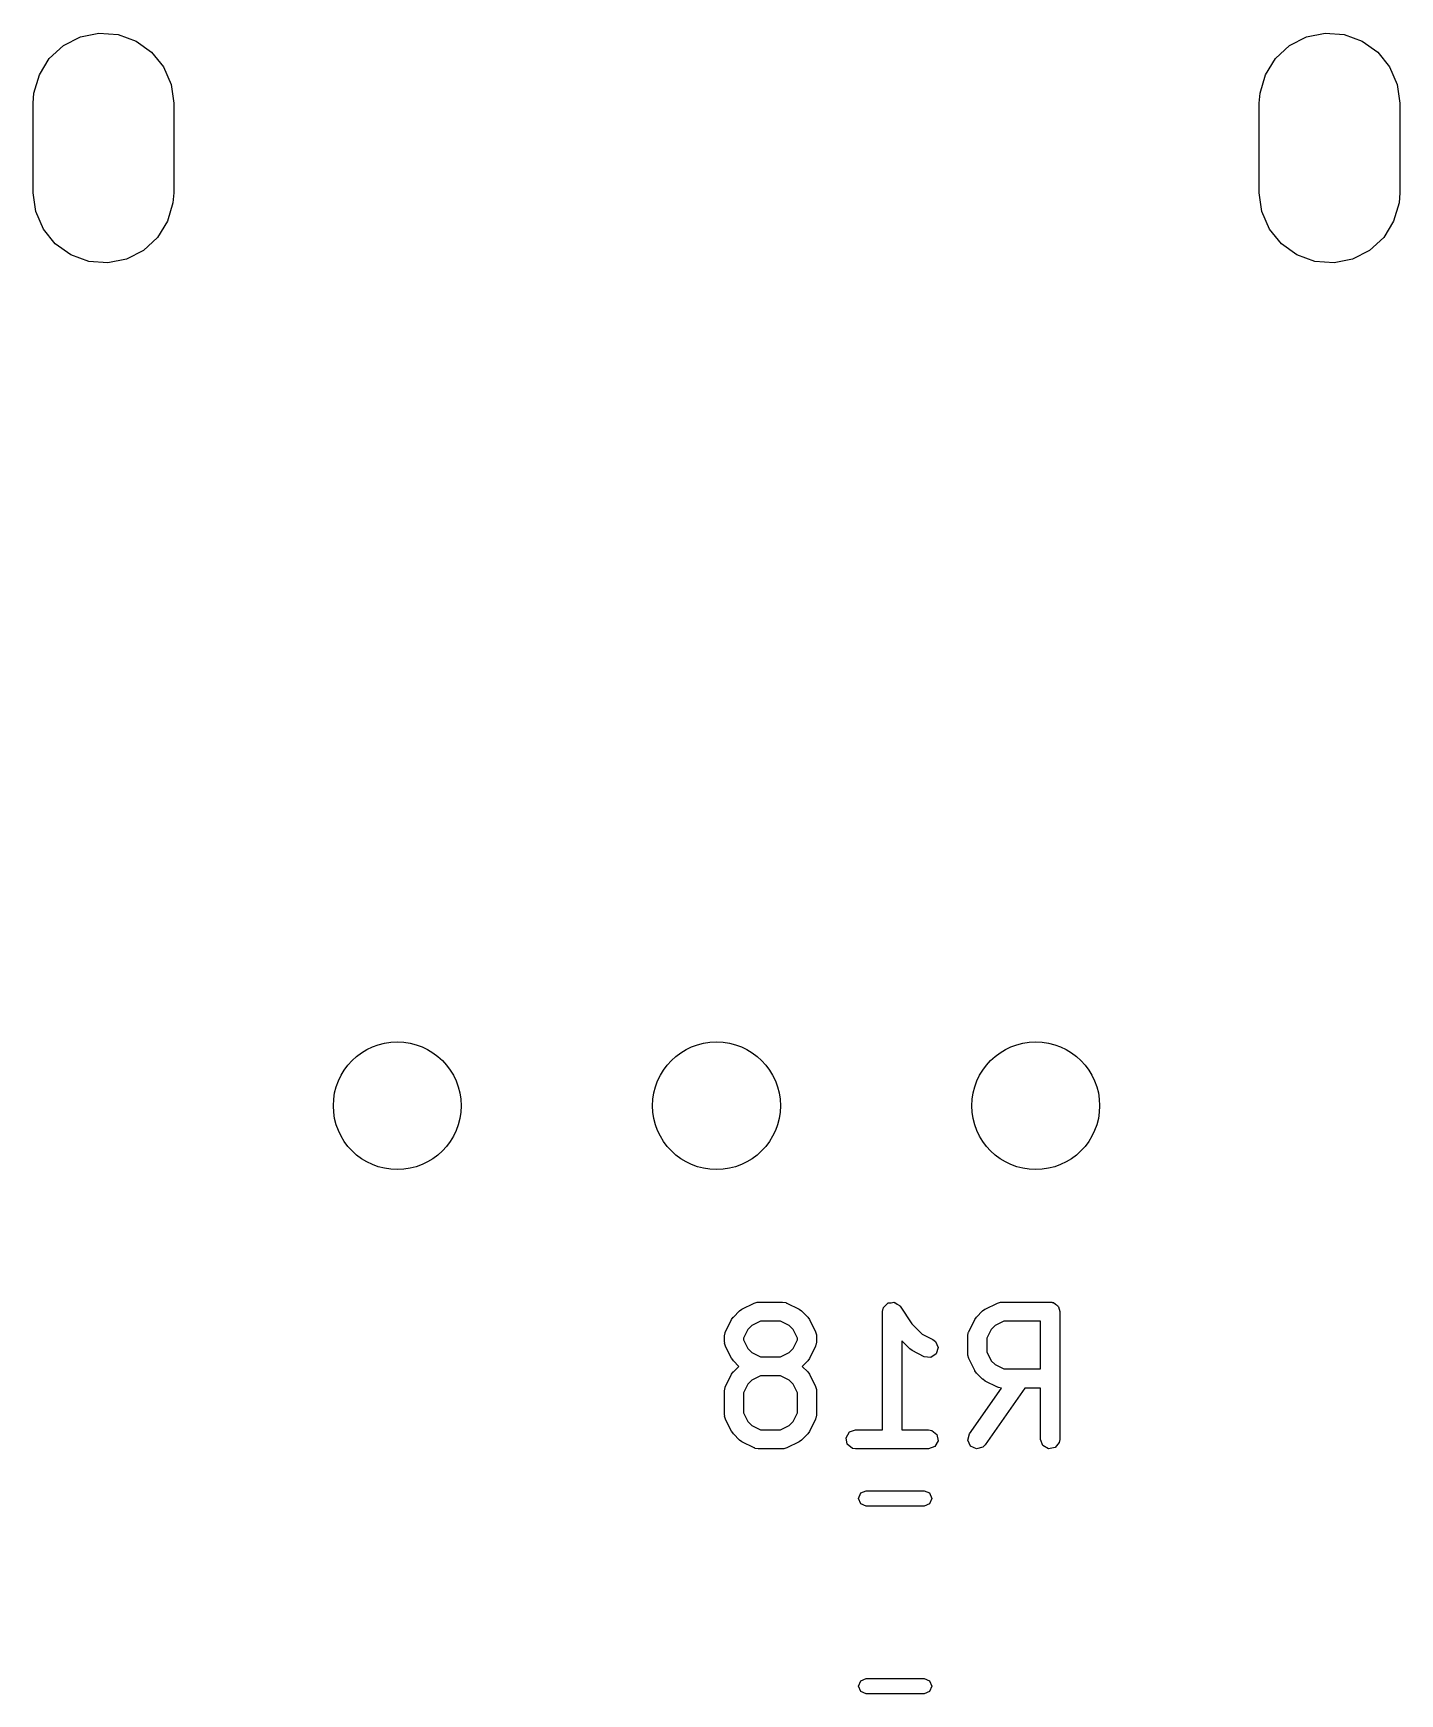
# Model space of a CAD drawing. Extents: x 62 to 228, y -146 to -46.
# Drawn here: x 215.63 to 226.33, y -63.02 to -50.02 of the extents above; entities that cross this region are included whole.
import ezdxf

# ---------------------------------------------------------------- set-up
doc = ezdxf.new("R2010")
doc.units = 0
doc.layers.add('BLACK', color=7, linetype='CONTINUOUS')

msp = doc.modelspace()

# ---------------------------------------------------------------- linework, layer by layer
at = {"layer": 'BLACK', "linetype": 'CONTINUOUS'}
for p, q in [((215.866, -50.1184), (215.999, -50.0506)), ((215.999, -50.0506), (216.145, -50.0211)), ((216.145, -50.0211), (216.294, -50.032)), ((216.294, -50.032), (216.435, -50.0826)), ((225.466, -50.1184), (225.599, -50.0506)), ((225.599, -50.0506), (225.745, -50.0211)), ((225.745, -50.0211), (225.894, -50.032)), ((225.894, -50.032), (226.035, -50.0826)), ((215.756, -50.2194), (215.866, -50.1184)), ((216.435, -50.0826), (216.557, -50.1691)), ((216.557, -50.1691), (216.65, -50.2851)), ((225.356, -50.2194), (225.466, -50.1184)), ((226.035, -50.0826), (226.157, -50.1691)), ((226.157, -50.1691), (226.25, -50.2851)), ((215.678, -50.3463), (215.756, -50.2194)), ((216.65, -50.2851), (216.71, -50.4221)), ((225.278, -50.3463), (225.356, -50.2194)), ((226.25, -50.2851), (226.31, -50.4221)), ((215.636, -50.4897), (215.678, -50.3463)), ((216.71, -50.4221), (216.73, -50.57)), ((225.236, -50.4897), (225.278, -50.3463)), ((226.31, -50.4221), (226.33, -50.57)), ((215.63, -50.57), (215.636, -50.4897)), ((215.63, -51.27), (215.63, -50.57)), ((216.73, -50.57), (216.73, -51.27)), ((225.23, -50.57), (225.236, -50.4897)), ((225.23, -51.27), (225.23, -50.57)), ((226.33, -50.57), (226.33, -51.27)), ((215.65, -51.4179), (215.63, -51.27)), ((216.724, -51.3503), (216.682, -51.4937)), ((216.73, -51.27), (216.724, -51.3503)), ((225.25, -51.4179), (225.23, -51.27)), ((226.324, -51.3503), (226.282, -51.4937)), ((226.33, -51.27), (226.324, -51.3503)), ((215.71, -51.5549), (215.65, -51.4179)), ((216.682, -51.4937), (216.604, -51.6206)), ((225.31, -51.5549), (225.25, -51.4179)), ((226.282, -51.4937), (226.204, -51.6206)), ((215.803, -51.6709), (215.71, -51.5549)), ((216.604, -51.6206), (216.494, -51.7216)), ((225.403, -51.6709), (225.31, -51.5549)), ((226.204, -51.6206), (226.094, -51.7216)), ((215.925, -51.7574), (215.803, -51.6709)), ((216.494, -51.7216), (216.361, -51.7894)), ((225.525, -51.7574), (225.403, -51.6709)), ((226.094, -51.7216), (225.961, -51.7894)), ((216.066, -51.808), (215.925, -51.7574)), ((216.215, -51.8189), (216.066, -51.808)), ((216.361, -51.7894), (216.215, -51.8189)), ((225.666, -51.808), (225.525, -51.7574)), ((225.815, -51.8189), (225.666, -51.808)), ((225.961, -51.7894), (225.815, -51.8189)), ((221.098, -60.0941), (221.111, -60.0761)), ((221.111, -60.0761), (221.112, -60.0746)), ((221.112, -60.0746), (221.159, -60.027)), ((221.159, -60.027), (221.178, -60.0141)), ((221.178, -60.0141), (221.179, -60.0129)), ((221.179, -60.0129), (221.274, -59.9653)), ((221.274, -59.9653), (221.299, -59.9579)), ((221.299, -59.9579), (221.303, -59.9589)), ((221.303, -59.9589), (221.307, -59.9574)), ((221.307, -59.9574), (221.498, -59.9574)), ((221.498, -59.9574), (221.524, -59.9619)), ((221.524, -59.9619), (221.527, -59.9648)), ((221.527, -59.9648), (221.531, -59.9653)), ((221.531, -59.9653), (221.627, -60.0129)), ((221.627, -60.0129), (221.645, -60.0263)), ((221.645, -60.0263), (221.646, -60.027)), ((221.646, -60.027), (221.694, -60.0746)), ((221.694, -60.0746), (221.707, -60.093)), ((222.28, -60.0324), (222.285, -60.0067)), ((222.28, -60.9574), (222.28, -60.0324)), ((222.285, -60.0067), (222.287, -60.0034)), ((222.287, -60.0034), (222.288, -59.9991)), ((222.288, -59.9991), (222.304, -59.9841)), ((222.304, -59.9841), (222.318, -59.9674)), ((222.318, -59.9674), (222.322, -59.9667)), ((222.322, -59.9667), (222.325, -59.9637)), ((222.325, -59.9637), (222.347, -59.9623)), ((222.347, -59.9623), (222.368, -59.9585)), ((222.368, -59.9585), (222.372, -59.9607)), ((222.372, -59.9607), (222.376, -59.9604)), ((222.376, -59.9604), (222.394, -59.9733)), ((222.394, -59.9733), (222.413, -59.9842)), ((222.413, -59.9842), (222.414, -59.9882)), ((222.414, -59.9882), (222.417, -59.9908)), ((222.417, -59.9908), (222.509, -60.1275)), ((223.002, -60.0941), (223.016, -60.0761)), ((223.016, -60.0746), (223.064, -60.027)), ((223.016, -60.0761), (223.016, -60.0746)), ((223.064, -60.027), (223.082, -60.0141)), ((223.082, -60.0141), (223.083, -60.0129)), ((223.083, -60.0129), (223.179, -59.9653)), ((223.179, -59.9653), (223.204, -59.9579)), ((223.204, -59.9579), (223.208, -59.9589)), ((223.208, -59.9589), (223.212, -59.9574)), ((223.212, -59.9574), (223.593, -59.9574)), ((223.593, -59.9574), (223.603, -59.9591)), ((223.603, -59.9591), (223.606, -59.9585)), ((223.606, -59.9585), (223.609, -59.9602)), ((223.609, -59.9602), (223.619, -59.9619)), ((223.619, -59.9619), (223.634, -59.9744)), ((223.634, -59.9744), (223.651, -59.9842)), ((223.651, -59.9842), (223.653, -59.9905)), ((223.653, -59.9905), (223.658, -59.9949)), ((223.658, -59.9949), (223.662, -60.0141)), ((223.662, -60.0141), (223.668, -60.0324)), ((223.668, -60.0324), (223.668, -61.0324)), ((221.042, -60.2229), (221.047, -60.1972)), ((221.047, -60.1972), (221.049, -60.1938)), ((221.049, -60.1938), (221.05, -60.1893)), ((221.05, -60.1893), (221.098, -60.0941)), ((221.226, -60.172), (221.192, -60.2406)), ((221.257, -60.1416), (221.226, -60.172)), ((221.325, -60.1074), (221.257, -60.1416)), ((221.48, -60.1074), (221.325, -60.1074)), ((221.549, -60.1416), (221.48, -60.1074)), ((221.579, -60.172), (221.549, -60.1416)), ((221.613, -60.2406), (221.579, -60.172)), ((221.707, -60.093), (221.708, -60.0941)), ((221.708, -60.0941), (221.756, -60.1893)), ((221.756, -60.1893), (221.763, -60.2143)), ((222.509, -60.1275), (222.59, -60.2088)), ((222.947, -60.2229), (222.951, -60.1972)), ((222.951, -60.1972), (222.954, -60.1938)), ((222.954, -60.1938), (222.955, -60.1893)), ((222.955, -60.1893), (223.002, -60.0941)), ((223.131, -60.172), (223.097, -60.2406)), ((223.161, -60.1416), (223.131, -60.172)), ((223.23, -60.1074), (223.161, -60.1416)), ((223.518, -60.1074), (223.23, -60.1074)), ((223.518, -60.4812), (223.518, -60.1074)), ((221.042, -60.2705), (221.042, -60.2229)), ((221.044, -60.2747), (221.042, -60.2705)), ((221.042, -60.279), (221.044, -60.2747)), ((221.05, -60.304), (221.042, -60.279)), ((221.098, -60.3993), (221.05, -60.304)), ((221.192, -60.2406), (221.192, -60.2528)), ((221.192, -60.2528), (221.226, -60.3213)), ((221.226, -60.3213), (221.257, -60.3517)), ((221.549, -60.3517), (221.579, -60.3213)), ((221.579, -60.3213), (221.613, -60.2528)), ((221.613, -60.2528), (221.613, -60.2406)), ((221.756, -60.304), (221.708, -60.3993)), ((221.759, -60.2961), (221.756, -60.2996)), ((221.756, -60.2996), (221.756, -60.304)), ((221.763, -60.2705), (221.759, -60.2961)), ((221.763, -60.2143), (221.762, -60.2186)), ((221.762, -60.2186), (221.763, -60.2229)), ((221.763, -60.2229), (221.763, -60.2705)), ((222.493, -60.3235), (222.43, -60.2611)), ((222.43, -60.2611), (222.43, -60.9574)), ((222.494, -60.3242), (222.493, -60.3235)), ((222.512, -60.3376), (222.494, -60.3242)), ((222.607, -60.3852), (222.512, -60.3376)), ((222.59, -60.2088), (222.674, -60.251)), ((222.674, -60.251), (222.695, -60.2665)), ((222.695, -60.2665), (222.716, -60.3136)), ((222.716, -60.3136), (222.701, -60.3628)), ((222.947, -60.3657), (222.947, -60.2229)), ((223.097, -60.2406), (223.097, -60.348)), ((221.099, -60.4004), (221.098, -60.3993)), ((221.112, -60.4187), (221.099, -60.4004)), ((221.154, -60.461), (221.112, -60.4187)), ((221.112, -60.5032), (221.154, -60.461)), ((221.257, -60.3517), (221.325, -60.386)), ((221.325, -60.386), (221.48, -60.386)), ((221.48, -60.386), (221.549, -60.3517)), ((221.694, -60.4187), (221.652, -60.461)), ((221.652, -60.461), (221.694, -60.5032)), ((221.695, -60.4173), (221.694, -60.4187)), ((221.708, -60.3993), (221.695, -60.4173)), ((222.658, -60.391), (222.607, -60.3852)), ((222.701, -60.3628), (222.658, -60.391)), ((222.948, -60.3699), (222.947, -60.3657)), ((222.947, -60.3743), (222.948, -60.3699)), ((222.955, -60.3993), (222.947, -60.3743)), ((223.002, -60.4945), (222.955, -60.3993)), ((223.097, -60.348), (223.131, -60.4165)), ((223.131, -60.4165), (223.161, -60.4469)), ((223.161, -60.4469), (223.23, -60.4812)), ((221.05, -60.6179), (221.098, -60.5226)), ((221.098, -60.5226), (221.111, -60.5046)), ((221.111, -60.5046), (221.112, -60.5032)), ((221.257, -60.5702), (221.226, -60.6006)), ((221.325, -60.536), (221.257, -60.5702)), ((221.48, -60.536), (221.325, -60.536)), ((221.549, -60.5702), (221.48, -60.536)), ((221.579, -60.6006), (221.549, -60.5702)), ((221.694, -60.5032), (221.707, -60.5215)), ((221.707, -60.5215), (221.708, -60.5226)), ((221.708, -60.5226), (221.756, -60.6179)), ((223.003, -60.4956), (223.002, -60.4945)), ((223.016, -60.514), (223.003, -60.4956)), ((223.064, -60.5616), (223.016, -60.514)), ((223.065, -60.5623), (223.064, -60.5616)), ((223.083, -60.5757), (223.065, -60.5623)), ((223.179, -60.6233), (223.083, -60.5757)), ((223.23, -60.4812), (223.518, -60.4812)), ((221.042, -60.6514), (221.047, -60.6258)), ((221.042, -60.8419), (221.042, -60.6514)), ((221.047, -60.6258), (221.049, -60.6223)), ((221.049, -60.6223), (221.05, -60.6179)), ((221.226, -60.6006), (221.192, -60.6691)), ((221.192, -60.6691), (221.192, -60.8242)), ((221.613, -60.6691), (221.579, -60.6006)), ((221.613, -60.8242), (221.613, -60.6691)), ((221.756, -60.6179), (221.763, -60.6429)), ((221.763, -60.6429), (221.762, -60.6472)), ((221.762, -60.6472), (221.763, -60.6514)), ((221.763, -60.6514), (221.763, -60.8419)), ((222.96, -60.9894), (223.211, -60.631)), ((223.394, -60.6312), (223.083, -61.0754)), ((223.183, -60.6238), (223.179, -60.6233)), ((223.187, -60.6267), (223.183, -60.6238)), ((223.211, -60.631), (223.187, -60.6267)), ((223.518, -60.6312), (223.394, -60.6312)), ((223.518, -61.0324), (223.518, -60.6312)), ((221.044, -60.8461), (221.042, -60.8419)), ((221.042, -60.8505), (221.044, -60.8461)), ((221.05, -60.8754), (221.042, -60.8505)), ((221.192, -60.8242), (221.226, -60.8927)), ((221.579, -60.8927), (221.613, -60.8242)), ((221.763, -60.8419), (221.759, -60.8676)), ((221.098, -60.9707), (221.05, -60.8754)), ((221.099, -60.9718), (221.098, -60.9707)), ((221.112, -60.9902), (221.099, -60.9718)), ((221.226, -60.8927), (221.257, -60.9231)), ((221.257, -60.9231), (221.325, -60.9574)), ((221.325, -60.9574), (221.48, -60.9574)), ((221.48, -60.9574), (221.549, -60.9231)), ((221.549, -60.9231), (221.579, -60.8927)), ((221.708, -60.9707), (221.695, -60.9887)), ((221.756, -60.8754), (221.708, -60.9707)), ((221.759, -60.8676), (221.756, -60.871)), ((221.756, -60.871), (221.756, -60.8754)), ((221.996, -61.0194), (222.021, -60.9749)), ((222.021, -60.9749), (222.069, -60.9574)), ((222.069, -60.9574), (222.28, -60.9574)), ((222.43, -60.9574), (222.641, -60.9574)), ((222.641, -60.9574), (222.666, -60.9619)), ((222.666, -60.9619), (222.706, -60.9949)), ((221.159, -61.0378), (221.112, -60.9902)), ((221.161, -61.0385), (221.159, -61.0378)), ((221.179, -61.0518), (221.161, -61.0385)), ((221.274, -61.0995), (221.179, -61.0518)), ((221.278, -61.1), (221.274, -61.0995)), ((221.282, -61.1029), (221.278, -61.1)), ((221.307, -61.1074), (221.282, -61.1029)), ((221.498, -61.1074), (221.307, -61.1074)), ((221.502, -61.1058), (221.498, -61.1074)), ((221.507, -61.1069), (221.502, -61.1058)), ((221.531, -61.0995), (221.507, -61.1069)), ((221.627, -61.0518), (221.531, -61.0995)), ((221.628, -61.0507), (221.627, -61.0518)), ((221.646, -61.0378), (221.628, -61.0507)), ((221.694, -60.9902), (221.646, -61.0378)), ((221.695, -60.9887), (221.694, -60.9902)), ((222.004, -61.0699), (221.996, -61.0194)), ((222.044, -61.1029), (222.004, -61.0699)), ((222.069, -61.1074), (222.044, -61.1029)), ((222.641, -61.1074), (222.069, -61.1074)), ((222.689, -61.0898), (222.641, -61.1074)), ((222.715, -61.0454), (222.689, -61.0898)), ((222.706, -60.9949), (222.715, -61.0454)), ((222.947, -61.0389), (222.96, -60.9894)), ((222.969, -61.0854), (222.947, -61.0389)), ((223.015, -61.1071), (222.969, -61.0854)), ((223.065, -61.0938), (223.015, -61.1071)), ((223.083, -61.0754), (223.065, -61.0938)), ((223.536, -61.0806), (223.518, -61.0324)), ((223.58, -61.1062), (223.536, -61.0806)), ((223.631, -61.0973), (223.58, -61.1062)), ((223.664, -61.058), (223.631, -61.0973)), ((223.668, -61.0324), (223.664, -61.058)), ((222.092, -61.495), (222.109, -61.4526)), ((222.109, -61.5374), (222.092, -61.495)), ((222.109, -61.4526), (222.152, -61.435)), ((222.152, -61.435), (222.606, -61.435)), ((222.606, -61.435), (222.648, -61.4526)), ((222.648, -61.4526), (222.666, -61.495)), ((222.666, -61.495), (222.648, -61.5374)), ((222.152, -61.555), (222.109, -61.5374)), ((222.606, -61.555), (222.152, -61.555)), ((222.648, -61.5374), (222.606, -61.555)), ((222.092, -62.965), (222.109, -62.9226)), ((222.109, -62.9226), (222.152, -62.905)), ((222.152, -62.905), (222.606, -62.905)), ((222.606, -62.905), (222.648, -62.9226)), ((222.648, -62.9226), (222.666, -62.965)), ((222.109, -63.0074), (222.092, -62.965)), ((222.152, -63.025), (222.109, -63.0074)), ((222.606, -63.025), (222.152, -63.025)), ((222.648, -63.0074), (222.606, -63.025)), ((222.666, -62.965), (222.648, -63.0074))]:
    msp.add_line(p, q, dxfattribs=at)
at = {"layer": 'BLACK'}
for centre in [(218.48, -58.42), (220.98, -58.42), (223.48, -58.42)]:
    msp.add_circle(centre, 0.5, dxfattribs=at)

doc.saveas('drawing.dxf')
